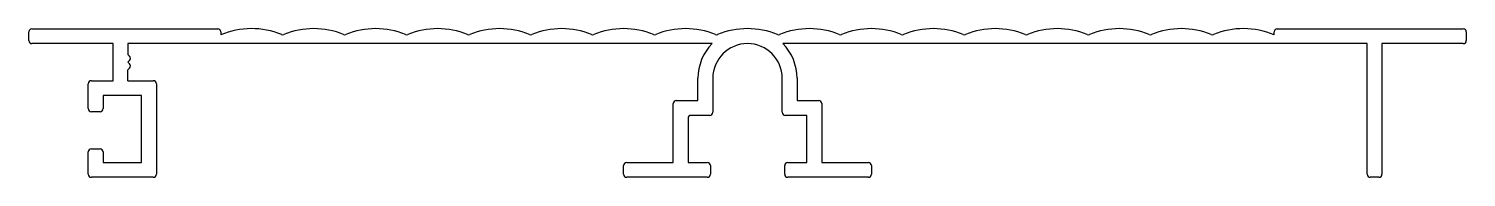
# Model space of a CAD drawing. Extents: x 1220 to 1336, y 1674 to 1686.
import ezdxf

# ---------------------------------------------------------------- set-up
doc = ezdxf.new("R2010")
doc.units = 0
doc.layers.get('0').update_dxf_attribs({"linetype": 'CONTINUOUS'})

msp = doc.modelspace()

# ---------------------------------------------------------------- linework, layer by layer
for p, q in [((1219.92, 1685.24), (1219.92, 1685.94)), ((1220.17, 1686.19), (1235.17, 1686.19)), ((1235.42, 1685.94), (1235.42, 1685.69)), ((1320.42, 1685.69), (1320.42, 1685.94)), ((1320.67, 1686.19), (1335.67, 1686.19)), ((1335.92, 1685.94), (1335.92, 1685.24)), ((1226.72, 1684.99), (1220.17, 1684.99)), ((1226.72, 1681.99), (1226.72, 1684.99)), ((1227.92, 1684.99), (1227.92, 1684.1)), ((1275.06, 1684.99), (1227.92, 1684.99)), ((1327.92, 1684.99), (1280.78, 1684.99)), ((1327.92, 1674.44), (1327.92, 1684.99)), ((1329.12, 1684.99), (1329.12, 1674.44)), ((1335.67, 1684.99), (1329.12, 1684.99)), ((1227.92, 1684.1), (1228.05, 1683.97)), ((1228.05, 1683.62), (1227.92, 1683.49)), ((1227.92, 1683.49), (1228.05, 1683.37)), ((1228.05, 1683.01), (1227.92, 1682.88)), ((1227.92, 1681.99), (1227.92, 1682.88)), ((1273.92, 1680.39), (1273.92, 1682.19)), ((1275.12, 1682.19), (1275.12, 1679.44)), ((1280.72, 1679.44), (1280.72, 1682.19)), ((1281.92, 1682.19), (1281.92, 1680.39)), ((1224.72, 1679.74), (1224.72, 1681.74)), ((1224.97, 1681.99), (1226.72, 1681.99)), ((1227.92, 1681.99), (1229.97, 1681.99)), ((1230.22, 1681.74), (1230.22, 1674.44)), ((1225.92, 1680.79), (1225.92, 1679.74)), ((1226.72, 1680.79), (1225.92, 1680.79)), ((1227.92, 1680.79), (1226.72, 1680.79)), ((1229.02, 1680.79), (1227.92, 1680.79)), ((1229.02, 1675.39), (1229.02, 1680.79)), ((1271.92, 1675.39), (1271.92, 1680.14)), ((1272.17, 1680.39), (1273.92, 1680.39)), ((1281.92, 1680.39), (1283.67, 1680.39)), ((1283.92, 1680.14), (1283.92, 1675.39)), ((1225.67, 1679.49), (1224.97, 1679.49)), ((1273.12, 1678.94), (1273.12, 1675.39)), ((1273.92, 1679.19), (1273.37, 1679.19)), ((1274.87, 1679.19), (1273.92, 1679.19)), ((1281.92, 1679.19), (1280.97, 1679.19)), ((1282.72, 1679.19), (1281.92, 1679.19)), ((1282.72, 1675.39), (1282.72, 1679.19)), ((1224.72, 1674.44), (1224.72, 1676.24)), ((1224.97, 1676.49), (1225.67, 1676.49)), ((1225.92, 1676.24), (1225.92, 1675.39)), ((1225.92, 1675.39), (1229.02, 1675.39)), ((1267.92, 1674.44), (1267.92, 1675.14)), ((1268.17, 1675.39), (1271.92, 1675.39)), ((1273.12, 1675.39), (1274.67, 1675.39)), ((1274.92, 1675.14), (1274.92, 1674.44)), ((1280.92, 1674.44), (1280.92, 1675.14)), ((1281.17, 1675.39), (1282.72, 1675.39)), ((1283.92, 1675.39), (1287.67, 1675.39)), ((1287.92, 1675.14), (1287.92, 1674.44)), ((1229.97, 1674.19), (1224.97, 1674.19)), ((1274.67, 1674.19), (1268.17, 1674.19)), ((1287.67, 1674.19), (1281.17, 1674.19)), ((1328.87, 1674.19), (1328.17, 1674.19))]:
    msp.add_line(p, q)
for centre, radius, start, end in [((1220.17, 1685.94), 0.25, 90, 180), ((1235.17, 1685.94), 0.25, 0, 90), ((1237.92, 1679.72), 6.48, 68.1769, 112.7117), ((1240.42, 1685.96), 0.25, 248.1769, 291.8231), ((1242.92, 1679.72), 6.48, 68.1769, 111.8231), ((1245.42, 1685.96), 0.25, 248.1769, 291.8231), ((1247.92, 1679.72), 6.48, 68.1769, 111.8231), ((1250.42, 1685.96), 0.25, 248.1769, 291.8231), ((1252.92, 1679.72), 6.48, 68.1769, 111.8231), ((1255.42, 1685.96), 0.25, 248.1769, 291.8231), ((1257.92, 1679.72), 6.48, 68.1769, 111.8231), ((1260.42, 1685.96), 0.25, 248.1769, 291.8231), ((1262.92, 1679.72), 6.48, 68.1769, 111.8231), ((1265.42, 1685.96), 0.25, 248.1769, 291.8231), ((1267.92, 1679.72), 6.48, 68.1769, 111.8231), ((1270.42, 1685.96), 0.25, 248.1769, 291.8231), ((1272.92, 1679.72), 6.48, 68.1769, 111.8231), ((1275.42, 1685.96), 0.25, 248.1769, 291.8231), ((1277.92, 1679.72), 6.48, 68.1769, 111.8231), ((1280.42, 1685.96), 0.25, 248.1769, 291.8231), ((1282.92, 1679.72), 6.48, 68.1769, 111.8231), ((1285.42, 1685.96), 0.25, 248.1769, 291.8231), ((1287.92, 1679.72), 6.48, 68.1769, 111.8231), ((1290.42, 1685.96), 0.25, 248.1769, 291.8231), ((1292.92, 1679.72), 6.48, 68.1769, 111.8231), ((1295.42, 1685.96), 0.25, 248.1769, 291.8231), ((1297.92, 1679.72), 6.48, 68.1769, 111.8231), ((1300.42, 1685.96), 0.25, 248.1769, 291.8231), ((1302.92, 1679.72), 6.48, 68.1769, 111.8231), ((1305.42, 1685.96), 0.25, 248.1769, 291.8231), ((1307.92, 1679.72), 6.48, 68.1769, 111.8231), ((1310.42, 1685.96), 0.25, 248.1769, 291.8231), ((1312.92, 1679.72), 6.48, 68.1769, 111.8231), ((1315.42, 1685.96), 0.25, 248.1769, 291.8231), ((1317.92, 1679.72), 6.48, 67.2883, 111.8231), ((1320.67, 1685.94), 0.25, 90, 180), ((1335.67, 1685.94), 0.25, 0, 90), ((1220.17, 1685.24), 0.25, 180, 270), ((1277.92, 1682.19), 4, 135.573, 180), ((1277.92, 1682.19), 2.8, 0, 180), ((1277.92, 1682.19), 4, 0, 44.427), ((1335.67, 1685.24), 0.25, 270, 0), ((1227.87, 1683.8), 0.25, 315, 45), ((1227.87, 1683.19), 0.25, 315, 45), ((1224.97, 1681.74), 0.25, 90, 180), ((1229.97, 1681.74), 0.25, 0, 90), ((1224.97, 1679.74), 0.25, 180, 270), ((1225.67, 1679.74), 0.25, 270, 0), ((1272.17, 1680.14), 0.25, 90, 180), ((1283.67, 1680.14), 0.25, 0, 90), ((1273.37, 1678.94), 0.25, 90, 180), ((1274.87, 1679.44), 0.25, 270, 0), ((1280.97, 1679.44), 0.25, 180, 270), ((1224.97, 1676.24), 0.25, 90, 180), ((1225.67, 1676.24), 0.25, 0, 90), ((1268.17, 1675.14), 0.25, 90, 180), ((1274.67, 1675.14), 0.25, 0, 90), ((1281.17, 1675.14), 0.25, 90, 180), ((1287.67, 1675.14), 0.25, 0, 90), ((1224.97, 1674.44), 0.25, 180, 270), ((1229.97, 1674.44), 0.25, 270, 0), ((1268.17, 1674.44), 0.25, 180, 270), ((1274.67, 1674.44), 0.25, 270, 0), ((1281.17, 1674.44), 0.25, 180, 270), ((1287.67, 1674.44), 0.25, 270, 0), ((1328.17, 1674.44), 0.25, 180, 270), ((1328.87, 1674.44), 0.25, 270, 0)]:
    msp.add_arc(centre, radius, start, end)

doc.saveas('drawing.dxf')
